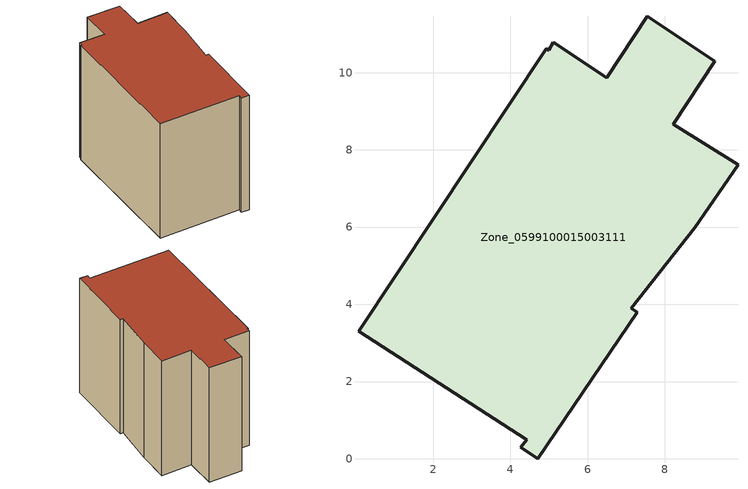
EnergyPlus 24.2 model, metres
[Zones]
Zone_0599100015003111
 floor ground (C_G): 0.07,3.31 4.93,10.62 4.99,10.58 5.12,10.78 6.49,9.87 7.54,11.46 9.29,10.3 8.21,8.66 9.89,7.62 8.78,5.98 7.13,3.9 7.29,3.79 4.71,0 4.27,0.3 4.43,0.49 z0.84
 wall outside (C_F): 8.21,8.66 9.29,10.3 7.54,11.46 6.49,9.87 5.12,10.78 4.99,10.58 4.93,10.62 0.07,3.31 4.43,0.49 4.27,0.3 4.71,0 7.29,3.79 7.13,3.9 8.78,5.98 9.89,7.62 8.21,8.66 z0.84:8.72
 roof outside (C_R): 4.93,10.62 0.07,3.31 4.43,0.49 4.27,0.3 4.71,0 7.29,3.79 7.13,3.9 8.78,5.98 9.89,7.62 8.21,8.66 9.29,10.3 7.54,11.46 6.49,9.87 5.12,10.78 4.99,10.58 z8.72
[BUILDING]
Pand.0599100015003111: North Axis=0; Terrain=City; Loads Convergence Tolerance Value=0.04; Temperature Convergence Tolerance Value=0.4; Solar Distribution=FullExterior; Maximum Number of Warmup Days=25; Minimum Number of Warmup Days=1
[Site:Location]
Rotterdam.The.Hague.AP_ZH_NLD Design_Conditions: Latitude=51.96; Longitude=4.45; Time Zone=1; Elevation=-4.5
[SITE:GROUNDTEMPERATURE:BUILDINGSURFACE]
18, 18, 18, 18, 18, 18, 18, 18, 18, 18, 18, 18
[MATERIAL] Thermal Absorptance=0.9; Solar Absorptance=0.7; Visible Absorptance=0.7
Name | Roughness | Thickness | Conductivity | Density | Specific Heat
G.TC.1965-1974 | MediumSmooth | 0.15 | 0.882353 | 540 | 1210
F.TC.1965-1974 | Rough | 0.3 | 0.697674 | 1920 | 840
R.TC.1965-1974 | MediumRough | 0.2 | 0.232558 | 1500 | 1000
[CONSTRUCTION]
C_G: G.TC.1965-1974
C_F: F.TC.1965-1974
C_R: R.TC.1965-1974
[ZONE]
Zone_0599100015003111: Type=1; Multiplier=1; Ceiling Height=Autocalculate; Volume=Autocalculate; Floor Area=autocalculate; Part of Total Floor Area=Yes
[ZONEINFILTRATION:DESIGNFLOWRATE]
Infil_Zone_0599100015003111: Zone or ZoneList or Space or SpaceList=Zone_0599100015003111; Schedule=AlwaysOn; Design Flow Rate Calculation Method=Flow/Area; Flow Rate per Floor Area=0.003; Constant Term Coefficient=1; Temperature Term Coefficient=0; Velocity Term Coefficient=0; Velocity Squared Term Coefficient=0
[HVACTEMPLATE:ZONE:IDEALLOADSAIRSYSTEM]
Zone_0599100015003111: Maximum Heating Supply Air Temperature=50; Minimum Cooling Supply Air Temperature=13; Maximum Heating Supply Air Humidity Ratio=0.0156; Minimum Cooling Supply Air Humidity Ratio=0.0077; Heating Limit=NoLimit; Cooling Limit=NoLimit; Dehumidification Control Type=ConstantSensibleHeatRatio; Cooling Sensible Heat Ratio=0.7; Dehumidification Setpoint=60; Humidification Control Type=None; Humidification Setpoint=30; Outdoor Air Method=None; Outdoor Air Flow Rate per Person=0.00944; Outdoor Air Flow Rate per Zone Floor Area=0; Outdoor Air Flow Rate per Zone=0; Demand Controlled Ventilation Type=None; Outdoor Air Economizer Type=NoEconomizer; Heat Recovery Type=None; Sensible Heat Recovery Effectiveness=0.7; Latent Heat Recovery Effectiveness=0.65
[ZONECONTROL:THERMOSTAT]
ThermostatControl_Zone_0599100015003111: Zone or ZoneList=Zone_0599100015003111; Control Type Schedule=DualSetpointControlType; Control 1=Thermostat_Zone_0599100015003111; Temperature Difference Between Cutout And Setpoint=0
[THERMOSTATSETPOINT:DUALSETPOINT]
Thermostat_Zone_0599100015003111: Heating Setpoint Temperature Schedule=HeatingSetpoint_Zone_0599100015003111; Cooling Setpoint Temperature Schedule=CoolingSetpoint_Zone_0599100015003111
[SCHEDULE:COMPACT]
HeatingSetpoint_Zone_0599100015003111: Through: 12/31, For: AllDays, Until: 24:00, 21
CoolingSetpoint_Zone_0599100015003111: Through: 12/31, For: AllDays, Until: 24:00, 24
DualSetpointControlType: Through: 12/31, For: AllDays, Until: 24:00, 4
AlwaysOn: Through: 12/31, For: AllDays, Until: 24:00, 1
